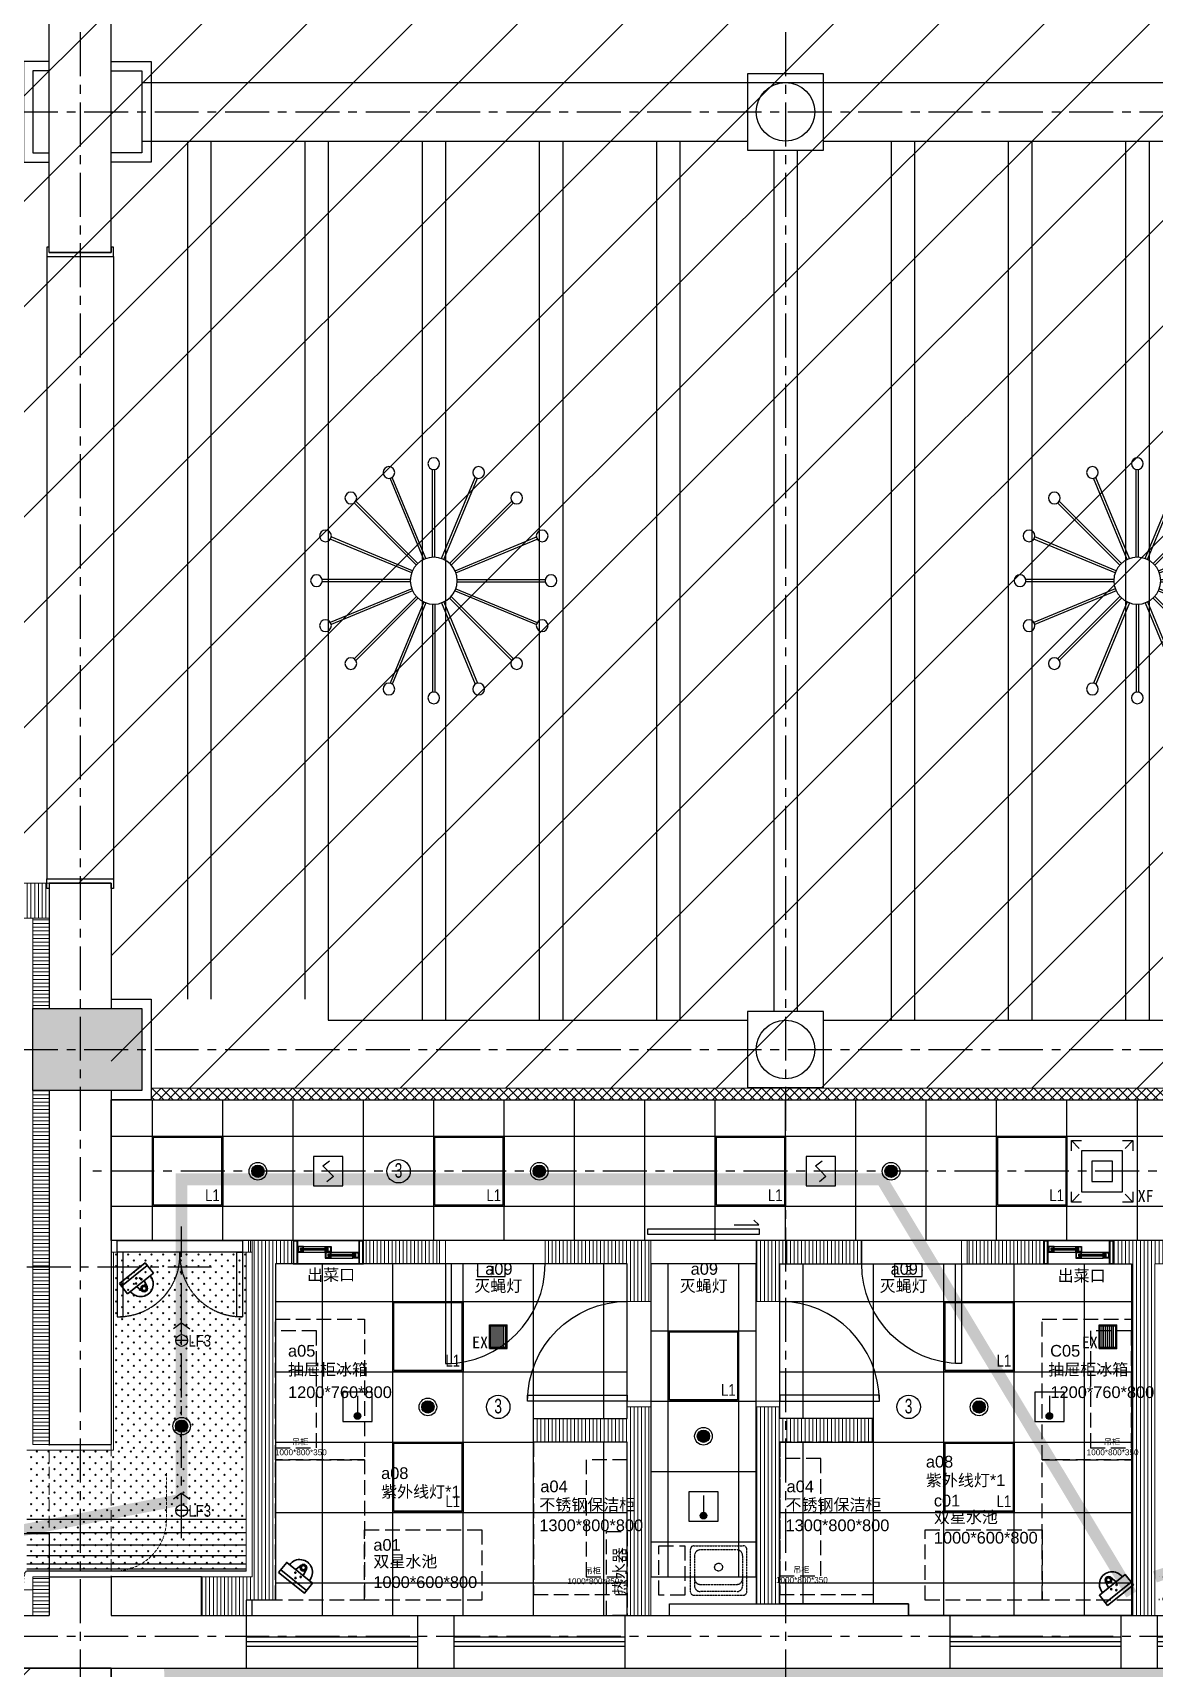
# Model space of a CAD drawing. Header units: millimetres. Extents: x -6033 to 120673, y -816267322945 to 90533.
# Drawn here: x 65960 to 75525, y 65940 to 79896 of the extents above; entities that cross this region are included whole.
import ezdxf
from ezdxf.enums import TextEntityAlignment as Align

# ---------------------------------------------------------------- set-up
doc = ezdxf.new("R2010")
doc.units = ezdxf.units.MM
for name, pattern in [('Hidden', [7.14375, 4.7625, -2.38125]), ('I-AR$0$CENTER', [2, 1.25, -0.25, 0.25, -0.25]), ('I-CEILING$0$CENTER', [2, 1.25, -0.25, 0.25, -0.25]), ('I-CEILING$0$DASH', [0.35, 0.25, -0.1]), ('I-PLAN$0$ACAD_ISO02W100', [15, 12, -3]), ('I-PLAN$0$CENTER', [2, 1.25, -0.25, 0.25, -0.25]), ('I-PLAN$0$DASH', [0.35, 0.25, -0.1]), ('I-PLAN$0$I-PLAN$0$DASH', [0.35, 0.25, -0.1])]:
    doc.linetypes.add(name, pattern=pattern)
for name, color, linetype in [('I-AR$0$1-窗', 2, 'Continuous'), ('I-AR$0$9-填充', 8, 'Continuous'), ('I-AR$0$A-LOL061W1', 252, 'Continuous'), ('I-AR$0$D-BASE-INTWALL', 1, 'Continuous'), ('I-AR$0$D-BASE-WALL', 4, 'Continuous'), ('I-AR$0$I-stairs', 2, 'Continuous'), ('I-AR$0$I—平面—装饰面层线a', 4, 'Continuous'), ('I-CEILING$0$0-LIGHT-RC', 1, 'Continuous'), ('I-CEILING$0$0-LIGHT-TXT', 90, 'Continuous'), ('I-CEILING$0$2-天花', 5, 'Continuous'), ('I-CEILING$0$EQUIP-消防', 3, 'Continuous'), ('I-CEILING$0$EQUIP_喷头', 90, 'Continuous'), ('I-CEILING$0$I-GRID', 252, 'I-CEILING$0$CENTER'), ('I-CEILING$0$I-RCP', 2, 'Continuous'), ('I-CEILING$0$I-RCP-AIR', 64, 'Continuous'), ('I-CEILING$0$I-RCP-COVER', 10, 'Continuous'), ('I-CEILING$0$I-RCP-REF', 3, 'Continuous'), ('I-CEILING$0$RC-Hatch【天花填充】', 251, 'Continuous'), ('I-PLAN$0$I-GRID', 252, 'I-PLAN$0$CENTER'), ('I-PLAN$0$I-PL-DOOR', 2, 'Continuous'), ('I-PLAN$0$I-PL-FURN', 1, 'I-PLAN$0$DASH'), ('I-PLAN$0$I-PLAN$0$I-PL-FURN', 1, 'I-PLAN$0$I-PLAN$0$DASH'), ('I-PLAN$0$I—平面—门', 1, 'Continuous'), ('I-PLAN$0$L-ELEV-MARK', 253, 'Continuous'), ('流线', 10, 'Continuous')]:
    doc.layers.add(name, color=color, linetype=linetype)
for name, color, linetype, lineweight in [('I-AR$0$GZET_COL_GRID_1-200_轴线', 8, 'I-AR$0$CENTER', 25), ('I-AR$0$I-SCOPE', 252, 'Continuous', 35), ('I-CEILING$0$_ACM-A-DETL', 7, 'Continuous', 9), ('I-CEILING$0$_ACM-A-HACH', 251, 'Continuous', 9), ('I-CEILING$0$_ACM-E-EQMT-SECT', 3, 'Continuous', 35), ('I-PLAN$0$_ACM-A-WALL-HACH', 251, 'Continuous', 9), ('I-PLAN$0$I-PL-WALL-FHINISH', 73, 'Continuous', 13), ('I-PLAN$0$I-WALL', 6, 'Continuous', 13)]:
    doc.layers.add(name, color=color, linetype=linetype, lineweight=lineweight)
doc.styles.add('I-CEILING$0$1层应急疏散照明平面图$0$_TEL_DIM', font='SIMPLEX', dxfattribs={"width": 0.8, "height": 3.5, "bigfont": 'HZTXT'})
doc.styles.add('I-CEILING$0$_TEL_ATTDEF', font='GBENOR', dxfattribs={"width": 0.8, "height": 3, "bigfont": 'GBCBIG'})
doc.styles.add('I-CEILING$0$hztxt', font='ROS.shx', dxfattribs={"width": 0.7, "bigfont": 'HZTXT.shx'})
doc.styles.add('I-CEILING$0$I-CEILING$0$ar', font='arial.ttf', dxfattribs={"width": 0.8})
doc.styles.add('I-CEILING$0$Standard', font='arial.ttf')
doc.styles.add('I-CEILING$0$黑体', font='simhei.ttf', dxfattribs={"height": 600})
doc.styles.add('I-PLAN$0$Arial', font='ARIALUNI.ttf')
doc.styles.add('I-PLAN$0$I-PLAN$0$Arial', font='ARIALUNI.ttf')

# ---------------------------------------------------------------- blocks, each defined once
blk = doc.blocks.new('I-AR$0$chuanghu1')
for p, q in [((0, 3230), (450, 3230)), ((0, 1770), (450, 1770)), ((0, 1460), (450, 1460)), ((0, 0), (450, 0))]:
    blk.add_line(p, q)
at = {"layer": 'I-AR$0$1-窗'}
for p, q in [((185, 3230), (185, 1770)), ((225, 3230), (225, 1770)), ((265, 3230), (265, 1770)), ((185, 1460), (185, 0)), ((225, 1460), (225, 0)), ((265, 1460), (265, 0))]:
    blk.add_line(p, q, dxfattribs=at)
blk = doc.blocks.new('I-AR$0$海龙_1211170131')
at = {"layer": 'I-AR$0$GZET_COL_GRID_1-200_轴线', "ltscale": 300}
for p, q in [((66140, 86275), (66140, 59995)), ((72155, 86275), (72155, 63715)), ((-2225, 78995), (116415, 78995)), ((-2225, 70995), (116415, 70995)), ((-2225, 65990), (116415, 65990))]:
    blk.add_line(p, q, dxfattribs=at)
blk = doc.blocks.new('I-AR')
at = {"layer": 'I-AR$0$9-填充'}
h = blk.add_hatch(dxfattribs=at)
h.set_pattern_fill('GRASS', color=256, scale=20)
h.set_pattern_definition([(90, (-273251.65, 190733.45), (-359.21024, 359.21024), [95.25, -623.1705]), (45, (-273251.65, 190733.45), (-359.21024, 359.21024), [95.25, -412.75]), (135, (-273251.65, 190733.45), (-359.21024, -359.21024), [95.25, -412.75])])
edge = h.paths.add_edge_path()
edge.add_line((96200, 65940), (67080, 65940))
edge.add_line((67080, 65940), (67099, 65404))
edge.add_arc((66801, 58351), 7060, 59.5558, 87.581, ccw=False)
edge.add_arc((66906, 58690), 6714, -7.2153, 58.8665, ccw=False)
edge.add_arc((66662, 58633), 6950, 311.2034, 353.5092, ccw=False)
edge.add_line((71240, 53404), (71240, 51864))
edge.add_arc((67179, 51841), 4061, -50.8069, 0.3254, ccw=False)
edge.add_arc((73234, 55945), 8047, 244.3074, 262.381)
edge.add_arc((72594, 52652), 4702, 264.7896, 298.7985)
edge.add_arc((72621, 53742), 5671, 293.2518, 330.6093)
edge.add_arc((73251, 52752), 4669, 337.4147, 357.6495)
edge.add_arc((84682, 51783), 6810, 142.3865, 173.4424, ccw=False)
edge.add_arc((84374, 52143), 6348, 93.1554, 143.2683, ccw=False)
edge.add_arc((84659, 52466), 6048, 43.8732, 96.0179, ccw=False)
edge.add_arc((84453, 51890), 6601, -39.7996, 46.2428, ccw=False)
edge.add_arc((81978, 54546), 10214, 299.3577, 317.6421, ccw=False)
edge.add_arc((89995, 40495), 5964, 120.3089, 149.0496)
edge.add_arc((87881, 41846), 3458, 150.2341, 180.1544)
edge.add_arc((85724, 42304), 1382, 199.7699, 246.5201)
edge.add_arc((82877, 37779), 3985, -35.3096, 54.8164, ccw=False)
edge.add_arc((80299, 40761), 7869, 301.8734, 317.8081, ccw=False)
edge.add_arc((84639, 33542), 567, 108.97, 192.3597)
edge.add_arc((84832, 33584), 765, 192.3597, 228.2217)
edge.add_arc((87825, 35942), 4566, 219.8972, 247.6208)
edge.add_arc((89768, 40705), 9710, 247.7173, 260.9368)
edge.add_arc((85124, 20762), 10812, 51.7183, 73.2543, ccw=False)
edge.add_arc((87588, 24099), 6668, 6.6977, 50.5793, ccw=False)
edge.add_line((94211, 24876), (96200, 24876))
edge.add_line((96200, 24876), (96200, 65940))
h.paths.add_polyline_path([(79188, 58195), (76734, 58362), (76901, 60816), (79356, 60649)], flags=16)
h.paths.add_polyline_path([(78974, 58440), (76979, 58576), (77115, 60571), (79111, 60435)], flags=0)
at = {"layer": 'I-AR$0$A-LOL061W1'}
blk.add_hatch(color=256, dxfattribs=at).paths.add_polyline_path([(66630, 70870), (66890, 70870), (66890, 71570), (66630, 71570), (66100, 71570), (65960, 71570), (65960, 70870), (66100, 70870)])
at = {"layer": 'I-AR$0$I-SCOPE'}
h = blk.add_hatch(dxfattribs=at)
h.set_pattern_fill('ANSI31', color=256, scale=200)
h.paths.add_polyline_path([(63300, 72640), (66630, 72640), (66630, 70889), (90600, 70890), (90600, 66390), (96650, 66390), (96650, 24876), (18340, 24876), (18340, 66390), (48090, 66390), (48090, 72640), (51400, 72640), (51400, 72650), (52870, 72650), (52870, 72640), (55240, 72640), (55240, 72790), (59460, 72790), (59460, 72640), (61830, 72640), (61830, 72650), (63300, 72650)], flags=16)
h.paths.add_polyline_path([(7330, 0), (7330, -1770), (11180, -1770), (11180, 0), (18450, 0), (18450, 2900), (27550, 2900), (27550, 18090), (37037, 18090), (37037, 17350), (96200, 17350), (96200, 18120), (114640, 18120), (114640, 84500), (0, 84500), (0, 0)])
h = blk.add_hatch(dxfattribs=at)
h.set_pattern_fill('ANSI31', color=256, scale=200)
h.paths.add_polyline_path([(63815, 63540), (65135, 63540), (65135, 62410), (66630, 62410), (66630, 65940), (63815, 65940)])
at = {"layer": 'I-AR$0$D-BASE-INTWALL'}
for points in [[(66100, 79650), (65880, 79650), (65880, 78790), (66100, 78790)], [(66630, 79650), (66970, 79650), (66970, 78790), (66630, 78790)], [(66630, 71650), (66970, 71650), (66970, 70790), (66630, 70790)]]:
    blk.add_lwpolyline(points, dxfattribs=at)
for points in [[(72055, 78895), (72705, 78895), (72705, 79545), (72055, 79545)], [(72055, 70895), (72705, 70895), (72705, 71545), (72055, 71545)]]:
    blk.add_lwpolyline(points, close=True, dxfattribs=at)
at = {"layer": 'I-AR$0$D-BASE-WALL'}
for p, q in [((66100, 78020), (66100, 84050)), ((66630, 78020), (66630, 84050)), ((66100, 72640), (66100, 71570)), ((66100, 72640), (66630, 72640)), ((66630, 72640), (66630, 71570)), ((66100, 71570), (66630, 71570)), ((66100, 70870), (66100, 67850)), ((66630, 70870), (66100, 70870)), ((66630, 70870), (66630, 67850)), ((66100, 67850), (66630, 67850)), ((66100, 66720), (66630, 66720)), ((66100, 66720), (66100, 66390)), ((67400, 66720), (66630, 66720)), ((66630, 66720), (66630, 66390)), ((67400, 66390), (67400, 66720)), ((64615, 66390), (66100, 66390)), ((66630, 66390), (96120, 66390)), ((64615, 65940), (96200, 65940)), ((66630, 65940), (66630, 62410))]:
    blk.add_line(p, q, dxfattribs=at)
for points in [[(66100, 79570), (65960, 79570), (65960, 78870), (66100, 78870)], [(66630, 79570), (66890, 79570), (66890, 78870), (66630, 78870)], [(66100, 70870), (65960, 70870), (65960, 71570), (66100, 71570)], [(66630, 71570), (66890, 71570), (66890, 70870), (66630, 70870)], [(71390, 66390), (71390, 66490), (73430, 66490), (73430, 66390)]]:
    blk.add_lwpolyline(points, dxfattribs=at)
for centre in [(72380, 79220), (72380, 71220)]:
    blk.add_circle(centre, 250, dxfattribs=at)
at = {"layer": 'I-AR$0$I-SCOPE'}
blk.add_lwpolyline([(63815, 63540), (65135, 63540), (65135, 62410), (66630, 62410), (66630, 65940), (63815, 65940)], close=True, dxfattribs=at)
at = {"layer": 'I-AR$0$I-stairs'}
blk.add_line((48630, 67090), (66100, 67090), dxfattribs=at)
blk.add_lwpolyline([(66100, 67090), (66100, 66720)], dxfattribs=at)
at = {"layer": 'I-AR$0$I—平面—装饰面层线a'}
blk.add_line((66100, 78020), (66630, 78020), dxfattribs=at)
for points in [[(66100, 78020), (66100, 78065), (66080, 78065), (66080, 77985), (66650, 77985), (66650, 78065), (66630, 78065), (66630, 78020), (66100, 78020)], [(66100, 72640), (66100, 72595), (66080, 72595), (66080, 72675), (66650, 72675), (66650, 72595), (66630, 72595), (66630, 72640), (66100, 72640)]]:
    blk.add_lwpolyline(points, dxfattribs=at)
at = {"layer": 'I-AR$0$D-BASE-WALL', "rotation": 270}
for p in [(67780, 66390), (73780, 66390)]:
    blk.add_blockref('I-AR$0$chuanghu1', p, dxfattribs=at)
at = {"layer": 'I-AR$0$GZET_COL_GRID_1-200_轴线'}
blk.add_blockref('I-AR$0$海龙_1211170131', (225, 225), dxfattribs=at)
blk = doc.blocks.new('I-PLAN$0$A$C3849a8ba')
at = {"layer": 'I-PLAN$0$I-PL-WALL-FHINISH'}
blk.add_lwpolyline([(0, -200), (50, -200), (50, 0), (0, 0)], close=True, dxfattribs=at)
at = {"layer": 'I-PLAN$0$I—平面—门'}
blk.add_lwpolyline([(50, -1050), (100, -1050), (100, -200), (50, -200)], close=True, dxfattribs=at)
at = {"layer": 'I-PLAN$0$L-ELEV-MARK'}
blk.add_arc((50, -200), 850, 270, 0, dxfattribs=at)
blk = doc.blocks.new('I-PLAN$0$dadasdada')
for p, q in [((1764384, -123174), (1764384, -122812)), ((1764414, -122782), (1764834, -122782)), ((1764864, -123174), (1764864, -122812)), ((1764419, -122865), (1764419, -123124)), ((1764781, -122817), (1764467, -122817)), ((1764829, -122865), (1764829, -123124)), ((1764414, -123204), (1764834, -123204)), ((1764467, -123111), (1764781, -123111)), ((1764781, -123171), (1764467, -123171))]:
    blk.add_line(p, q)
blk.add_circle((1764624, -122964), 33.5)
for centre, radius, start, end in [((1764414, -122811), 29.6, 89.3986, 180.5986), ((1764835, -122811), 29.6, 359.3986, 90.5986), ((1764467, -122865), 47.9, 90.1986, 179.7986), ((1764781, -122865), 47.9, 0.1986, 89.7986), ((1764467, -123063), 47.9, 180.1986, 269.7986), ((1764781, -123063), 47.9, 270.1986, 359.7986), ((1764414, -123174), 29.6, 179.3986, 270.5986), ((1764467, -123124), 47.9, 180.1986, 269.7986), ((1764781, -123124), 47.9, 270.1986, 359.7986), ((1764835, -123174), 29.6, 269.3986, 0.5986)]:
    blk.add_arc(centre, radius, start, end)
blk = doc.blocks.new('I-PLAN$0$K_0106232141')
at = {"layer": 'I-PLAN$0$I-PL-FURN', "linetype": 'ByBlock', "ltscale": 62}
h = blk.add_hatch(dxfattribs=at)
h.set_pattern_fill('玻璃截面', color=8, scale=10)
h.set_pattern_definition([(135.545657, (-1830, -77.47619), (-539.999994128, 530.00000522), [7.07139, -1477.92019]), (45, (-1840, -77.476), (20, 10), [7.00372, -21.28055]), (135.545657, (-1840, -77.47619), (-539.999994128, 530.00000522), [7.07139, -1477.92019]), (45, (-1850, -77.476), (20, 10), [7.00372, -21.28055])])
h.paths.add_polyline_path([(-224, -80), (-11, -80), (-10, -79), (-10, -71), (-11, -70), (-224, -70), (-225, -71), (-225, -79)])
h = blk.add_hatch(dxfattribs=at)
h.set_pattern_fill('玻璃截面', color=8, scale=10)
h.set_pattern_definition([(135.545657, (-1595, -127.47619), (-539.999994128, 530.00000522), [7.07139, -1477.92019]), (45, (-1605, -127.476), (20, 10), [7.00372, -21.28055]), (135.545657, (-1605, -127.47619), (-539.999994128, 530.00000522), [7.07139, -1477.92019]), (45, (-1615, -127.476), (20, 10), [7.00372, -21.28055])])
h.paths.add_polyline_path([(11, -130), (224, -130), (225, -129), (225, -121), (224, -120), (11, -120), (10, -121), (10, -129)])
at = {"layer": 'I-PLAN$0$I-PL-FURN', "color": 8, "linetype": 'ByBlock', "ltscale": 62}
for p, q in [((-260, 0), (260, 0)), ((-225, -80), (-230, -70)), ((-230, -80), (-225, -70)), ((-225, -71), (-10, -71)), ((-225, -79), (-10, -79)), ((-210, -50), (-25, -50)), ((-210, -100), (-25, -100)), ((-5, -80), (-10, -70)), ((-10, -80), (-5, -70)), ((10, -130), (5, -120)), ((5, -130), (10, -120)), ((10, -121), (225, -121)), ((10, -129), (225, -129)), ((25, -100), (210, -100)), ((230, -130), (225, -120)), ((225, -130), (230, -120)), ((-260, -200), (260, -200)), ((25, -150), (210, -150))]:
    blk.add_line(p, q, dxfattribs=at)
for points in [[(-300, -200), (-260, -200), (-260, 0), (-300, 0)], [(-295, -195), (-265, -195), (-265, -5), (-295, -5)], [(-260, -100), (-210, -100), (-210, -80), (-230, -80), (-230, -70), (-210, -70), (-210, -50), (-260, -50)], [(-255, -95), (-215, -95), (-215, -85), (-235, -85), (-235, -65), (-215, -65), (-215, -55), (-255, -55)], [(-230, -80), (-225, -80), (-225, -70), (-230, -70)], [(-224, -80), (-11, -80), (-10, -79), (-10, -71), (-11, -70), (-224, -70), (-225, -71), (-225, -79)], [(25, -100), (-25, -100), (-25, -80), (-5, -80), (-5, -70), (-25, -70), (-25, -50), (25, -50)], [(-25, -150), (25, -150), (25, -130), (5, -130), (5, -120), (25, -120), (25, -100), (-25, -100)], [(20, -95), (-20, -95), (-20, -85), (0, -85), (0, -65), (-20, -65), (-20, -55), (20, -55)], [(-20, -145), (20, -145), (20, -135), (0, -135), (0, -115), (20, -115), (20, -105), (-20, -105)], [(-5, -80), (-10, -80), (-10, -70), (-5, -70)], [(5, -130), (10, -130), (10, -120), (5, -120)], [(11, -130), (224, -130), (225, -129), (225, -121), (224, -120), (11, -120), (10, -121), (10, -129)], [(260, -150), (210, -150), (210, -130), (230, -130), (230, -120), (210, -120), (210, -100), (260, -100)], [(255, -145), (215, -145), (215, -135), (235, -135), (235, -115), (215, -115), (215, -105), (255, -105)], [(230, -130), (225, -130), (225, -120), (230, -120)], [(260, -200), (300, -200), (300, 0), (260, 0)], [(265, -195), (295, -195), (295, -5), (265, -5)]]:
    blk.add_lwpolyline(points, close=True, dxfattribs=at)
blk = doc.blocks.new('I-PLAN')
at = {"layer": 'I-PLAN$0$_ACM-A-WALL-HACH'}
h = blk.add_hatch(dxfattribs=at)
h.set_pattern_fill('ANSI31', color=256, scale=10, angle=45)
h.paths.add_polyline_path([(66100, 72340), (63350, 72340), (63350, 72640), (66100, 72640)])
h = blk.add_hatch(dxfattribs=at)
h.set_pattern_fill('ANSI31', color=256, scale=10, angle=135)
h.paths.add_polyline_path([(65960, 71570), (66100, 71570), (66100, 72340), (65960, 72340)])
h = blk.add_hatch(dxfattribs=at)
h.set_pattern_fill('ANSI31', color=256, scale=10, angle=135)
h.paths.add_polyline_path([(65960, 70870), (66100, 70870), (66100, 67850), (65960, 67850)])
h = blk.add_hatch(dxfattribs=at)
h.set_pattern_fill('多孔材料', color=256, scale=20, pattern_type=2)
h.set_pattern_definition([(45, (136296.48, -6509.47), (-40.00004, 40.00004), []), (135, (136296.48, -6509.47), (-40.00004, -40.00004), [])])
h.paths.add_polyline_path([(85280, 70890), (85280, 70790), (66970, 70790), (66970, 70890)])
h = blk.add_hatch(dxfattribs=at)
h.set_pattern_fill('ANSI31', color=256, scale=10, angle=45)
h.paths.add_polyline_path([(88260, 70790), (88260, 70890), (88030, 70890), (88030, 70790), (88230, 70790)], flags=17)
h.paths.add_polyline_path([(79672, 69390), (78155, 69390), (78155, 68990), (77955, 68990), (77955, 69590), (79672, 69590)], flags=17)
h.paths.add_polyline_path([(80272, 69390), (80272, 69590), (80780, 69590), (80780, 68990), (80580, 68990), (80580, 69390)], flags=17)
h.paths.add_polyline_path([(74580, 69590), (73930, 69590), (73930, 69390), (74580, 69390)])
h.paths.add_polyline_path([(68780, 69590), (69430, 69590), (69430, 69390), (68780, 69390)])
h.paths.add_polyline_path([(87280, 66490), (87480, 66490), (87480, 66390), (87280, 66390)])
h.paths.add_polyline_path([(82180, 68990), (82180, 69390), (84230, 69390), (84230, 66490), (84430, 66490), (84430, 69390), (85280, 69390), (85280, 69590), (81980, 69590), (81980, 68990)])
h.paths.add_polyline_path([(87480, 67390), (87480, 69390), (88280, 69390), (88280, 69590), (88080, 69590), (86480, 69590), (86480, 69390), (87280, 69390), (87280, 67390)], flags=17)
h.paths.add_polyline_path([(72130, 68170), (72130, 66490), (72330, 66490), (72330, 67870), (73130, 67870), (73130, 68070), (72330, 68070), (72330, 68170)])
h.paths.add_polyline_path([(71230, 68170), (71230, 66390), (71030, 66390), (71030, 67870), (70230, 67870), (70230, 68070), (71030, 68070), (71030, 68170)])
h.paths.add_polyline_path([(72130, 69070), (72330, 69070), (72330, 69390), (73030, 69390), (73030, 69590), (72130, 69590)])
h.paths.add_polyline_path([(71230, 69070), (71030, 69070), (71030, 69390), (70330, 69390), (70330, 69590), (71230, 69590)])
h.paths.add_polyline_path([(67800, 69490), (67830, 69490), (67830, 69590), (67800, 69590)], flags=17)
h.paths.add_polyline_path([(76755, 69590), (75180, 69590), (75180, 69390), (75330, 69390), (75330, 66390), (75530, 66390), (75530, 69390), (76555, 69390), (76555, 68990), (76755, 68990)])
h.paths.add_polyline_path([(68180, 69590), (68180, 69390), (68030, 69390), (68030, 66520), (67780, 66520), (67780, 66390), (67400, 66390), (67400, 66720), (67830, 66720), (67830, 69590)])
edge = h.paths.add_edge_path()
edge.add_line((89860, 70890), (88860, 70890))
edge.add_line((75530, 66520), (84230, 66520))
edge.add_line((75530, 66720), (84230, 66720))
h = blk.add_hatch(dxfattribs=at)
h.set_pattern_fill('ANSI31', color=256, scale=10, angle=135)
h.set_pattern_definition([(180, (0, -1460), (-4e-15, -31.75), [])])
h.paths.add_polyline_path([(65960, 66720), (66100, 66720), (66100, 66390), (65960, 66390)])
at = {"layer": 'I-PLAN$0$I-GRID', "ltscale": 300}
blk.add_lwpolyline([(47311, 69365), (67519, 69365)], dxfattribs=at)
at = {"layer": 'I-PLAN$0$I-PL-DOOR'}
blk.add_lwpolyline([(71205, 69690), (72155, 69690), (72155, 69640), (71205, 69640)], close=True, dxfattribs=at)
blk.add_lwpolyline([(71942, 69725), (72151, 69725), (72111, 69765)], dxfattribs=at)
at = {"layer": 'I-PLAN$0$I-PL-FURN', "ltscale": 500}
for points in [[(68030, 67720), (68030, 68920), (68790, 68920), (68790, 67720)], [(68030, 67820), (68380, 67820), (68380, 68820), (68030, 68820)], [(74570, 67720), (74570, 68920), (75330, 68920), (75330, 67720)], [(74980, 67820), (75330, 67820), (75330, 68820), (74980, 68820)], [(71030, 67870), (70230, 67870), (70230, 66570), (71030, 66570)], [(73130, 67870), (72330, 67870), (72330, 66570), (73130, 66570)], [(68030, 66520), (68030, 67720), (68790, 67720), (68790, 66520)], [(70680, 66720), (71030, 66720), (71030, 67720), (70680, 67720)], [(72330, 66730), (72680, 66730), (72680, 67730), (72330, 67730)], [(74570, 66520), (74570, 67720), (75330, 67720), (75330, 66520)], [(69790, 67120), (69790, 66520), (68790, 66520), (68790, 67120)], [(74570, 67120), (74570, 66520), (73570, 66520), (73570, 67120)], [(71300, 66985), (71520, 66985), (71520, 66563), (71300, 66563)]]:
    blk.add_lwpolyline(points, close=True, dxfattribs=at)
at = {"layer": 'I-PLAN$0$I-PL-WALL-FHINISH'}
for points in [[(66630, 69590), (66680, 69590), (66680, 69490), (66630, 69490)], [(67800, 69590), (67750, 69590), (67750, 69490), (67800, 69490)], [(66645, 67800), (66650, 67800), (66650, 67805), (66645, 67805)]]:
    blk.add_lwpolyline(points, close=True, dxfattribs=at)
for points in [[(67800, 69590), (67830, 69590)], [(66650, 69490), (66650, 67800), (65910, 67800)]]:
    blk.add_lwpolyline(points, dxfattribs=at)
blk.add_lwpolyline([(67780, 69490), (67780, 66770), (65900, 66770), (65900, 66760), (65896, 66760, -0.262247), (65893, 66756), (65893, 66754, 0.824383), (65892, 66748, -0.186128), (65883, 66720, 0.282378), (65883, 66708, 0.636149), (65885, 66700, 0.284819), (65885, 66677, 0.623496), (65883, 66672, -0.37825), (65880, 66667), (65880, 66610), (65960, 66610)], format="xyb", dxfattribs=at)
at = {"layer": 'I-PLAN$0$I-PLAN$0$I-PL-FURN', "ltscale": 500}
blk.add_lwpolyline([(70852, 67108), (71030, 67108), (71030, 66390), (70852, 66390)], close=True, dxfattribs=at)
at = {"layer": 'I-PLAN$0$I-WALL'}
for points in [[(66100, 72340), (63350, 72340), (63350, 72640), (66100, 72640)], [(65960, 71570), (66100, 71570), (66100, 72340), (65960, 72340)], [(65960, 70870), (66100, 70870), (66100, 67850), (65960, 67850)], [(67800, 69490), (67830, 69490), (67830, 69590), (67800, 69590)], [(68780, 69590), (69430, 69590), (69430, 69390), (68780, 69390)], [(74580, 69590), (73930, 69590), (73930, 69390), (74580, 69390)], [(65960, 66720), (66100, 66720), (66100, 66390), (65960, 66390)]]:
    blk.add_lwpolyline(points, close=True, dxfattribs=at)
for points in [[(85280, 70890), (85280, 70790), (66970, 70790), (66970, 70890), (85280, 70890)], [(67780, 66520), (67780, 66390), (67400, 66390), (67400, 66720), (67830, 66720), (67830, 69590), (68180, 69590)], [(68180, 69590), (68180, 69390)], [(71230, 69070), (71030, 69070), (71030, 69390), (70330, 69390), (70330, 69590), (71230, 69590), (71230, 69070)], [(72130, 69070), (72330, 69070), (72330, 69390), (73030, 69390), (73030, 69590), (72130, 69590), (72130, 69070)], [(75180, 69390), (75330, 69390), (75330, 66390), (75530, 66390), (75530, 69390), (76555, 69390), (76555, 68990), (76755, 68990), (76755, 69590)], [(76755, 69590), (75180, 69590), (75180, 69390)], [(68180, 69390), (68030, 69390), (68030, 66520), (67780, 66520)], [(71230, 68170), (71230, 66390), (71030, 66390), (71030, 67870), (70230, 67870), (70230, 68070), (71030, 68070), (71030, 68170), (71230, 68170)], [(72130, 68170), (72130, 66490), (72330, 66490), (72330, 67870), (73130, 67870), (73130, 68070), (72330, 68070), (72330, 68170), (72130, 68170)]]:
    blk.add_lwpolyline(points, dxfattribs=at)
at = {"layer": 'I-PLAN$0$I-WALL', "color": 8, "linetype": 'I-PLAN$0$DASH', "ltscale": 400}
blk.add_lwpolyline([(66100, 67850), (66630, 67850), (66630, 66720), (66100, 66720)], close=True, dxfattribs=at)
at = {"layer": 'I-PLAN$0$I—平面—门'}
for points in [[(66680, 68940), (66730, 68940), (66730, 69490), (66680, 69490)], [(67750, 68940), (67700, 68940), (67700, 69490), (67750, 69490)]]:
    blk.add_lwpolyline(points, close=True, dxfattribs=at)
at = {"layer": 'I-PLAN$0$I—平面—门', "color": 252, "linetype": 'I-PLAN$0$DASH', "ltscale": 5}
for centre, start, end in [((66690, 69465), 268.8804, 2.7037), ((67740, 69465), 177.2963, 271.1196)]:
    blk.add_arc(centre, 525, start, end, dxfattribs=at)
blk.add_blockref('I-PLAN$0$A$C3849a8ba', (69430, 69590))
at = {"xscale": -1}
blk.add_blockref('I-PLAN$0$A$C3849a8ba', (73930, 69590), dxfattribs=at)
at = {"xscale": -1, "rotation": 270}
blk.add_blockref('I-PLAN$0$A$C3849a8ba', (71230, 68170), dxfattribs=at)
at = {"rotation": 90}
blk.add_blockref('I-PLAN$0$A$C3849a8ba', (72130, 68170), dxfattribs=at)
at = {"layer": 'I-PLAN$0$I-PL-FURN', "linetype": 'ByBlock'}
for p in [(68480, 69590), (74880, 69590)]:
    blk.add_blockref('I-PLAN$0$K_0106232141', p, dxfattribs=at)
at = {"layer": 'I-PLAN$0$I-PL-FURN', "ltscale": 500}
blk.add_blockref('I-PLAN$0$dadasdada', (-1692815, 189767), dxfattribs=at)
at = {"layer": 'I-PLAN$0$I-PL-FURN', "linetype": 'I-PLAN$0$ACAD_ISO02W100', "attachment_point": 1, "style": 'I-PLAN$0$Arial'}
for s, insert, char_height, width in [('{\\fArial Unicode MS|b0|i0|c134|p34;出菜口}', (68300, 69348), 100, 151170.17), ('{\\fArial Unicode MS|b0|i0|c134|p34;a09\\P}', (69819, 69398), 100, 302840.33), ('{\\fArial Unicode MS|b0|i0|c134|p34;a09\\P}', (71571, 69398), 100, 302840.33), ('{\\fArial Unicode MS|b0|i0|c134|p34;a09\\P}', (73276, 69398), 100, 302840.33), ('灭蝇灯', (69726, 69253), 100, 151170.17), ('灭蝇灯', (71478, 69253), 100, 151170.17), ('灭蝇灯', (73183, 69253), 100, 151170.17), ('{\\fArial Unicode MS|b0|i0|c134|p34;出菜口}', (74700, 69340), 100, 151170.17), ('a05', (68137, 68699), 100, 151170.17), ('C05', (74637, 68699), 100, 151170.17), ('抽屉柜冰箱', (68137, 68540), 100, 151170.17), ('抽屉柜冰箱', (74621, 68540), 100, 151170.17), ('1200*760*800', (68137, 68346), 100, 151170.17), ('1200*760*800', (74639, 68346), 100, 151170.17), ('吊柜', (68171, 67897), 50, 75585.08), ('吊柜', (75094, 67897), 50, 75585.08), ('1000*800*350', (68025, 67808), 50, 75585.08), ('a08', (73577, 67753), 100, 151170.17), ('1000*800*350', (74948, 67808), 50, 75585.08), ('a08', (68931, 67655), 100, 151170.17), ('紫外线灯*1', (73577, 67595), 100, 151170.17), ('紫外线灯*1', (68931, 67497), 100, 151170.17), ('a04', (70289, 67542), 100, 151170.17), ('a04', (72389, 67542), 100, 151170.17), ('{\\fArial Unicode MS|b0|i0|c134|p34;c01\\P}', (73645, 67421), 100, 302840.33), ('不锈钢保洁柜', (70280, 67386), 100, 151170.17), ('不锈钢保洁柜', (72380, 67386), 100, 151170.17), ('双星水池', (73645, 67280), 100, 151170.17), ('1300*800*800', (70280, 67210), 100, 151170.17), ('1300*800*800', (72380, 67210), 100, 151170.17), ('{\\fArial Unicode MS|b0|i0|c134|p34;a01\\P}', (68865, 67043), 100, 302840.33), ('1000*600*800', (73645, 67104), 100, 151170.17), ('双星水池', (68865, 66902), 100, 151170.17), ('1000*600*800', (68865, 66725), 100, 151170.17), ('吊柜', (70666, 66797), 50, 75585.08), ('1000*800*350', (72298, 66719), 50, 75585.08), ('吊柜', (72444, 66807), 50, 75585.08), ('1000*800*350', (70520, 66708), 50, 75585.08)]:
    blk.add_mtext(s, dxfattribs=dict(at, insert=insert, char_height=char_height, width=width))
at = {"layer": 'I-PLAN$0$I-PLAN$0$I-PL-FURN', "ltscale": 500, "insert": (70915, 66564), "char_height": 100, "attachment_point": 1, "rotation": 90, "style": 'I-PLAN$0$I-PLAN$0$Arial'}
blk.add_mtext_dynamic_manual_height_columns('热水器', width=151170.17, gutter_width=500, heights=[110], dxfattribs=at)
blk = doc.blocks.new('I-CEILING$0$A$C9c5a774d')
at = {"layer": 'I-CEILING$0$0-LIGHT-RC'}
for points in [[(0, 600), (600, 600), (600, 0), (0, 0)], [(10, 590), (590, 590), (590, 10), (10, 10)]]:
    blk.add_lwpolyline(points, close=True, dxfattribs=at)
at = {"layer": 'I-CEILING$0$0-LIGHT-TXT', "style": 'I-CEILING$0$I-CEILING$0$ar', "width": 0.8}
blk.add_text('L1', height=100, dxfattribs=at).set_placement((450, 45))
blk = doc.blocks.new('*U498')
blk.add_blockref('I-CEILING$0$A$C9c5a774d', (-300, -300))
blk = doc.blocks.new('*U499')
at = {"layer": 'I-CEILING$0$I-RCP', "color": 0, "linetype": 'ByBlock', "lineweight": -2, "transparency": 16777216}
for p in [(0, 0), (2400, 0), (4800, 0)]:
    blk.add_blockref('*U498', p, dxfattribs=at)
blk = doc.blocks.new('I-CEILING$0$K_09291619781205193186')
at = {"layer": 'I-CEILING$0$0-LIGHT-RC'}
for p, q in [((0, 150), (-69, 99)), ((0, 50), (0, 150)), ((0, 150), (69, 99)), ((50, 0), (-50, 0))]:
    blk.add_line(p, q, dxfattribs=at)
blk.add_circle((0, 0), 50, dxfattribs=at)
at = {"layer": 'I-CEILING$0$0-LIGHT-TXT', "style": 'I-CEILING$0$I-CEILING$0$ar', "width": 0.8}
blk.add_text('LF3', height=100, dxfattribs=at).set_placement((58, -52))
blk = doc.blocks.new('I-CEILING$0$$风口$00000137')
for p, q in [((-111, 90), (111, 90)), ((-111, 90), (-111, -90)), ((-111, 90), (-100, 79)), ((-111, 79), (-111, 79)), ((-100, 79), (100, 79)), ((-100, 79), (-100, -79)), ((-100, 79), (-100, -79)), ((-100, 61), (100, 61)), ((-100, 41), (100, 41)), ((-100, 21), (100, 21)), ((-100, 1), (100, 1)), ((111, 90), (100, 79)), ((100, 79), (100, -79)), ((111, 90), (111, -90)), ((-111, -79), (-111, -79)), ((-100, -79), (-111, -90)), ((-111, -90), (111, -90)), ((-111, -90), (111, -90)), ((-100, -19), (100, -19)), ((-100, -39), (100, -39)), ((-100, -58), (100, -58)), ((-100, -79), (100, -79)), ((-100, -79), (100, -79)), ((100, -79), (111, -90))]:
    blk.add_line(p, q)
blk = doc.blocks.new('I-CEILING$0$$风口$00000060')
for p, q in [((-300, 300), (-200, 300)), ((-300, 200), (-300, 300)), ((-300, 300), (-223, 223)), ((200, 300), (300, 300)), ((300, 300), (223, 223)), ((300, 300), (300, 200)), ((-300, -300), (-300, -200)), ((-300, -300), (-223, -223)), ((-200, -300), (-300, -300)), ((300, -300), (200, -300)), ((300, -300), (223, -223)), ((300, -200), (300, -300))]:
    blk.add_line(p, q)
at = {"color": 0}
for p, q in [((-200, 200), (-200, -200)), ((200, 200), (-200, 200)), ((200, -200), (200, 200)), ((-100, 100), (-100, -100)), ((100, 100), (-100, 100)), ((100, -100), (100, 100)), ((-100, -100), (100, -100)), ((-200, -200), (200, -200))]:
    blk.add_line(p, q, dxfattribs=at)
blk = doc.blocks.new('I-CEILING$0$R626')
for p, q in [((-250, 250), (-250, -250)), ((250, 250), (-250, 250)), ((-90, 90), (23, 180)), ((0, 0), (-90, 90)), ((0, 0), (90, -90)), ((250, -250), (250, 250)), ((-250, -250), (250, -250)), ((90, -90), (-22, -180))]:
    blk.add_line(p, q)
at = {"style": 'I-CEILING$0$Standard', "flags": 1}
blk.add_attdef('A', text='', height=0.009, dxfattribs=at).set_placement((0, 0), align=Align.MIDDLE_CENTER)
blk = doc.blocks.new('I-CEILING$0$海龍_09300082')
h = blk.add_hatch(color=256)
h.dxf.hatch_style = 1
h.paths.add_polyline_path([(-56, -405, 1), (56, -405, 1)])
blk.add_line((0, -62), (0, -349))
blk.add_lwpolyline([(250, -500), (250, 0), (-250, 0), (-250, -500)], close=True)
blk.add_circle((0, -405), 56.3)
at = {"style": 'I-CEILING$0$Standard', "flags": 1}
blk.add_attdef('A', text='', height=0.01, dxfattribs=at).set_placement((0, -250), align=Align.MIDDLE_CENTER)
blk = doc.blocks.new('I-CEILING$0$A$C81734cc7')
at = {"layer": 'I-CEILING$0$_ACM-A-DETL'}
h = blk.add_hatch(color=256, dxfattribs=at)
edge = h.paths.add_edge_path()
edge.add_arc((0, 0), 52.5, 0, 360)
for radius in [75, 52.5]:
    blk.add_circle((0, 0), radius)
blk = doc.blocks.new('I-CEILING$0$$equip_U$00000441(DESKTOP-CO1PE1H)')
blk.add_circle((0, 0), 0.4)
at = {"color": 1, "style": 'I-CEILING$0$hztxt', "width": 0.7}
blk.add_text('3', height=0.5, dxfattribs=at).set_placement((-0.003, 0.027), align=Align.MIDDLE)
blk = doc.blocks.new('I-CEILING$0$1层应急疏散照明平面图$0$$equip$00002534')
for p, q in [((-0.72, 0.66), (-0.72, 0)), ((0.72, 0.66), (-0.72, 0.66)), ((-0.72, 0), (0.72, 0)), ((0.72, 0), (0.72, 0.66))]:
    blk.add_line(p, q)
at = {"const_width": 0.04}
blk.add_lwpolyline([(-0.72, 0.66), (-0.72, 0), (0.72, 0), (0.72, 0.66), (-0.72, 0.66), (-0.72, 0)], dxfattribs=at)
for p in [(-0.72, 0.33), (0, 0.66), (0, 0), (0.72, 0.33)]:
    blk.add_point(p)
at = {"color": 7, "style": 'I-CEILING$0$1层应急疏散照明平面图$0$_TEL_DIM'}
blk.add_attdef('$TEXT$', text='', height=0.4, dxfattribs=at).set_placement((0, 0.33), align=Align.MIDDLE_CENTER)
at = {"color": 7, "style": 'I-CEILING$0$1层应急疏散照明平面图$0$_TEL_DIM', "flags": 1}
blk.add_attdef('A', text='', height=0.00002, dxfattribs=at).set_placement((0, 0), align=Align.MIDDLE_CENTER)
blk = doc.blocks.new('*U552')
at = {"color": 250}
for p, q in [((0, 1870), (0, 0)), ((114, 1870), (114, 0)), ((220, 1870), (220, 0)), ((311, 1870), (311, 0)), ((381, 1870), (381, 0)), ((425, 1870), (425, 0)), ((440, 1870), (440, 0))]:
    blk.add_line(p, q, dxfattribs=at)
blk = doc.blocks.new('I-CEILING$0$CTD1')
at = {"layer": 'I-CEILING$0$0-LIGHT-RC'}
for p, q in [((-10, 200), (-10, 951)), ((10, 200), (10, 951))]:
    blk.add_line(p, q, dxfattribs=at)
blk.add_circle((0, 1000), 50, dxfattribs=at)
blk = doc.blocks.new('*U559')
at = {"layer": 'I-CEILING$0$2-天花'}
blk.add_blockref('I-CEILING$0$CTD1', (0, -625), dxfattribs=at)
blk = doc.blocks.new('*U560')
at = {"layer": 'I-CEILING$0$0-LIGHT-RC', "color": 0, "linetype": 'ByBlock', "lineweight": -2, "transparency": 16777216}
for p, rotation in [((9495, 4523), 22.5), ((9973, 4523), 337.5000000000001), ((9292, 4387), 45), ((10176, 4387), 315), ((9157, 4185), 67.5), ((10312, 4185), 292.5000000000001), ((9109, 3945), 90), ((9157, 3706), 112.5), ((10312, 3706), 247.5), ((10359, 3945), 270), ((9292, 3504), 135), ((9495, 3368), 157.5), ((9973, 3368), 202.5), ((10176, 3504), 225), ((9734, 3321), 180)]:
    blk.add_blockref('*U559', p, dxfattribs=dict(at, rotation=rotation))
blk.add_blockref('*U559', (9734, 4570), dxfattribs=at)
blk = doc.blocks.new('I-CEILING$0$1米吊灯')
at = {"layer": 'I-CEILING$0$0-LIGHT-RC'}
blk.add_circle((0, 0), 200, dxfattribs=at)
blk.add_blockref('*U560', (-9734, -3945), dxfattribs=at)
blk = doc.blocks.new('I-CEILING$0$K_1229142899')
at = {"layer": 'I-CEILING$0$I-RCP-COVER', "color": 8}
for p, q in [((9795, -5050), (32825, -5050)), ((9795, -5550), (14960, -5550)), ((10185, -5550), (10185, -12870)), ((10385, -5550), (10385, -12870)), ((11185, -5550), (11185, -12870)), ((11385, -5550), (11385, -13050)), ((12185, -5550), (12185, -13050)), ((12385, -5550), (12385, -13050)), ((13185, -5550), (13185, -13050)), ((13385, -5550), (13385, -13050)), ((14185, -5550), (14185, -13050)), ((14385, -5550), (14385, -13050)), ((15610, -5550), (20960, -5550)), ((16185, -5550), (16185, -13050)), ((16385, -5550), (16385, -13050)), ((17185, -5550), (17185, -13050)), ((17385, -5550), (17385, -13050)), ((18185, -5550), (18185, -13050)), ((18385, -5550), (18385, -13050)), ((15185, -5625), (15185, -12975)), ((15385, -5625), (15385, -12975)), ((8985, -6535), (8985, -11845)), ((9555, -6535), (9555, -11845)), ((11385, -13050), (14960, -13050)), ((15610, -13050), (20960, -13050))]:
    blk.add_line(p, q, dxfattribs=at)
at = {"layer": 'I-CEILING$0$0-LIGHT-RC', "color": 8, "xscale": -1, "rotation": 180}
for p in [(12285, -9300), (18285, -9300)]:
    blk.add_blockref('I-CEILING$0$1米吊灯', p, dxfattribs=at)
blk = doc.blocks.new('I-CEILING$0$彩色半球摄像机')
for points in [[(-4, 15, 1), (7, 15, 1)], [(-33, -19, 1), (-22, -19, 1)], [(25, -19, 1), (36, -19, 1)]]:
    blk.add_hatch(color=256).paths.add_polyline_path(points)
for p, q in [((-139, 41), (143, 41)), ((-28, -101), (-41, -42)), ((28, -101), (41, -42))]:
    blk.add_line(p, q)
blk.add_lwpolyline([(-139, 70), (143, 70), (143, -42), (-139, -42)], close=True)
for centre, radius in [((2, 15), 5.37), ((-27, -19), 5.37), ((0, -95), 28.5), ((0, -95), 17.8), ((31, -19), 5.37)]:
    blk.add_circle(centre, radius)
blk.add_arc((0, -46), 108, 177.807, 2.193)
blk = doc.blocks.new('I-CEILING')
at = {"layer": 'I-CEILING$0$_ACM-A-HACH'}
h = blk.add_hatch(dxfattribs=at)
h.set_pattern_fill('石膏板', color=256, scale=20, pattern_type=2)
h.set_pattern_definition([(45, (16.99, 14.34), (-50, 50), [16, -54.71068]), (135, (128.304, 14.34), (-50, -50), [16, -54.71068])])
h.paths.add_polyline_path([(67780, 69490), (66650, 69490), (66650, 67805), (67780, 67805)])
h = blk.add_hatch(dxfattribs=at)
h.set_pattern_fill('石膏板', color=256, scale=20, pattern_type=2)
h.set_pattern_definition([(45, (66789.966, 68284.53), (-50, 50), [16, -54.7107]), (135, (66901.28, 68284.53), (-50, -50), [16, -54.7107])])
h.paths.add_polyline_path([(67780, 66770), (67780, 67800), (65910, 67800), (65910, 66770)])
at = {"layer": 'I-CEILING$0$RC-Hatch【天花填充】'}
h = blk.add_hatch(dxfattribs=at)
h.set_pattern_fill('_USER', color=256, scale=600, double=1, pattern_type=0)
h.set_pattern_definition([(0, (81980, 70481.47), (0, 600), []), (90, (81980, 70481.47), (-600, 4e-14), [])])
h.paths.add_polyline_path([(84430, 69390), (85280, 69390), (85280, 69590), (81980, 69590), (81980, 69090), (80780, 69090), (80780, 69590), (77955, 69590), (77955, 69090), (76755, 69090), (76755, 69590), (66630, 69590), (66630, 70790), (88030, 70790), (88030, 69590), (86480, 69590), (86480, 69390), (87280, 69390), (87280, 66390), (85430, 66390), (85430, 66490), (84430, 66490)])
h = blk.add_hatch(dxfattribs=at)
h.set_pattern_fill('_USER', color=256, scale=600, double=1, pattern_type=0)
h.set_pattern_definition([(0, (70230, 67870), (0, 600), []), (90, (70230, 67870), (-600, 4e-14), [])])
h.paths.add_polyline_path([(67780, 66390), (71030, 66390), (71030, 67870), (70230, 67870), (70230, 68070), (71030, 68070), (71030, 69390), (68030, 69390), (68030, 66520), (67780, 66520)])
h = blk.add_hatch(dxfattribs=at)
h.set_pattern_fill('_USER', color=256, scale=600, double=1, pattern_type=0)
h.set_pattern_definition([(0, (71980, 68220), (0, 600), []), (90, (71980, 68220), (-600, 4e-14), [])])
h.paths.add_polyline_path([(71230, 69390), (71230, 66720), (72130, 66720), (72130, 69390)])
h = blk.add_hatch(dxfattribs=at)
h.set_pattern_fill('_USER', color=256, scale=600, double=1, pattern_type=0)
h.set_pattern_definition([(0, (73130, 67870), (0, 600), []), (90, (73130, 67870), (-600, 4e-14), [])])
h.paths.add_polyline_path([(72330, 66490), (72330, 67870), (73130, 67870), (73130, 68070), (72330, 68070), (72330, 69390), (75330, 69390), (75330, 66390), (73430, 66390), (73430, 66490)])
at = {"layer": 'I-CEILING$0$_ACM-A-HACH', "linetype": 'I-CEILING$0$DASH', "ltscale": 100}
blk.add_lwpolyline([(67101, 67604), (67101, 67210, -0.414214), (66661, 66770, -2.414214)], format="xyb", dxfattribs=at)
at = {"layer": 'I-CEILING$0$_ACM-A-HACH'}
blk.add_lwpolyline([(67780, 67210), (65910, 67210)], dxfattribs=at)
at = {"layer": 'I-CEILING$0$I-GRID', "ltscale": 300}
for points in [[(88597, 70181), (66426, 70181)], [(67230, 67051), (67230, 69710)]]:
    blk.add_lwpolyline(points, dxfattribs=at)
at = {"layer": 'I-CEILING$0$I-RCP'}
for points in [[(84430, 69390), (85280, 69390), (85280, 69590), (81980, 69590), (81980, 69090), (80780, 69090), (80780, 69590), (77955, 69590), (77955, 69090), (76755, 69090), (76755, 69590), (66630, 69590), (66630, 70790), (88030, 70790), (88030, 69590), (86480, 69590), (86480, 69390), (87280, 69390), (87280, 66390), (85430, 66390), (85430, 66490), (84430, 66490), (84430, 69390)], [(67780, 66390), (71030, 66390), (71030, 67870), (70230, 67870), (70230, 68070), (71030, 68070), (71030, 69390), (68030, 69390), (68030, 66520), (67780, 66520), (67780, 66390)]]:
    blk.add_lwpolyline(points, dxfattribs=at)
for points in [[(67750, 69490), (66680, 69490), (66680, 69590), (67750, 69590)], [(71230, 69390), (71230, 68070), (71230, 68070), (71230, 66720), (72130, 66720), (72130, 68070), (72130, 68070), (72130, 69390)], [(72330, 66490), (72330, 67870), (73130, 67870), (73130, 68070), (72330, 68070), (72330, 69390), (75330, 69390), (75330, 66390), (73430, 66390), (73430, 66490)]]:
    blk.add_lwpolyline(points, close=True, dxfattribs=at)
for name, p in [('I-CEILING$0$A$C9c5a774d', (66980, 69881)), ('I-CEILING$0$A$C9c5a774d', (69030, 68470)), ('I-CEILING$0$A$C9c5a774d', (73730, 68470)), ('I-CEILING$0$K_09291619781205193186', (67230, 68737)), ('I-CEILING$0$A$C9c5a774d', (71380, 68220)), ('I-CEILING$0$A$C9c5a774d', (69030, 67270)), ('I-CEILING$0$A$C9c5a774d', (73730, 67270)), ('I-CEILING$0$K_09291619781205193186', (67230, 67285))]:
    blk.add_blockref(name, p)
at = {"layer": 'I-CEILING$0$EQUIP-消防'}
for name, p, xscale, yscale, zscale in [('I-CEILING$0$R626', (68480, 70181), 0.5, 0.5, 0.5), ('I-CEILING$0$R626', (72680, 70181), 0.5, 0.5, 0.5), ('I-CEILING$0$海龍_09300082', (68730, 68295), 0.4999999999999927, 0.4999999999999927, 0.4999999999999927), ('I-CEILING$0$海龍_09300082', (74630, 68295), 0.4999999999999927, 0.4999999999999927, 0.4999999999999927), ('I-CEILING$0$海龍_09300082', (71680, 67445), 0.4999999999999927, 0.4999999999999927, 0.4999999999999927)]:
    blk.add_blockref(name, p, dxfattribs=dict(at, xscale=xscale, yscale=yscale, zscale=zscale))
at = {"layer": 'I-CEILING$0$EQUIP_喷头'}
for p in [(67880, 70181), (70280, 70181), (73280, 70181), (69330, 68170), (74030, 68170), (67230, 68006), (71680, 67920)]:
    blk.add_blockref('I-CEILING$0$A$C81734cc7', p, dxfattribs=at)
at = {"layer": 'I-CEILING$0$I-RCP'}
blk.add_blockref('*U499', (69680, 70181), dxfattribs=at)
at = {"layer": 'I-CEILING$0$I-RCP', "rotation": 270}
blk.add_blockref('*U552', (65910, 67210), dxfattribs=at)
at = {"layer": 'I-CEILING$0$I-RCP-AIR', "xscale": 0.875, "yscale": 0.875}
blk.add_blockref('I-CEILING$0$$风口$00000060', (75080, 70181), dxfattribs=at)
at = {"layer": 'I-CEILING$0$I-RCP-AIR', "xscale": 0.9090909090909091, "yscale": 0.8333333333333334, "rotation": 90}
for p in [(69930, 68770), (75130, 68770)]:
    blk.add_blockref('I-CEILING$0$$风口$00000137', p, dxfattribs=at)
at = {"layer": 'I-CEILING$0$I-RCP-COVER'}
blk.add_blockref('I-CEILING$0$K_1229142899', (57095, 84520), dxfattribs=at)
at = {"layer": 'I-CEILING$0$I-RCP-REF', "color": 1, "linetype": 'Continuous'}
ref = blk.add_blockref('I-CEILING$0$$equip_U$00000441(DESKTOP-CO1PE1H)', (69080, 70181), dxfattribs=dict(at, xscale=249.9999999999999, yscale=249.9999999999999, zscale=249.9999999999999))
ref.add_attrib('$TEXT$', 'REMARK', dxfattribs={"layer": 'I-CEILING$0$0-LIGHT-RC', "color": 7, "height": 0.005, "style": 'I-CEILING$0$_TEL_ATTDEF'}).set_placement((69080, 70181), align=Align.MIDDLE_CENTER)
at = {"layer": 'I-CEILING$0$I-RCP-REF', "linetype": 'Continuous'}
ref = blk.add_blockref('I-CEILING$0$1层应急疏散照明平面图$0$$equip$00002534', (69870, 69282), dxfattribs=dict(at, xscale=163.5000000000001, yscale=163.5000000000001, zscale=163.5000000000001))
ref.add_attrib('$TEXT$', 'E', dxfattribs={"layer": 'I-CEILING$0$0-LIGHT-RC', "color": 7, "height": 65.4, "rotation": 180, "style": 'I-CEILING$0$1层应急疏散照明平面图$0$_TEL_DIM'}).set_placement((69870, 69336), align=Align.MIDDLE_CENTER)
ref = blk.add_blockref('I-CEILING$0$1层应急疏散照明平面图$0$$equip$00002534', (73427, 69282), dxfattribs=dict(at, xscale=163.5000000000001, yscale=163.5000000000001, zscale=163.5000000000001))
ref.add_attrib('$TEXT$', 'E', dxfattribs={"layer": 'I-CEILING$0$0-LIGHT-RC', "color": 7, "height": 65.4, "rotation": 180, "style": 'I-CEILING$0$1层应急疏散照明平面图$0$_TEL_DIM'}).set_placement((73427, 69336), align=Align.MIDDLE_CENTER)
at = {"layer": 'I-CEILING$0$I-RCP-REF', "color": 1, "linetype": 'Continuous'}
ref = blk.add_blockref('I-CEILING$0$$equip_U$00000441(DESKTOP-CO1PE1H)', (69930, 68170), dxfattribs=dict(at, xscale=249.9999999999999, yscale=249.9999999999999, zscale=249.9999999999999))
ref.add_attrib('$TEXT$', 'REMARK', dxfattribs={"layer": 'I-CEILING$0$0-LIGHT-RC', "color": 7, "height": 0.005, "style": 'I-CEILING$0$_TEL_ATTDEF'}).set_placement((69930, 68170), align=Align.MIDDLE_CENTER)
ref = blk.add_blockref('I-CEILING$0$$equip_U$00000441(DESKTOP-CO1PE1H)', (73430, 68170), dxfattribs=dict(at, xscale=249.9999999999999, yscale=249.9999999999999, zscale=249.9999999999999))
ref.add_attrib('$TEXT$', 'REMARK', dxfattribs={"layer": 'I-CEILING$0$0-LIGHT-RC', "color": 7, "height": 0.005, "style": 'I-CEILING$0$_TEL_ATTDEF'}).set_placement((73430, 68170), align=Align.MIDDLE_CENTER)
at = {"layer": 'I-CEILING$0$I-RCP-AIR', "style": 'I-CEILING$0$黑体'}
for s, p in [('XF', (75451, 69970, -2600)), ('EX', (69775, 68721, -2600)), ('EX', (74975, 68721, -2600))]:
    blk.add_text(s, height=100, dxfattribs=at).set_placement(p, align=Align.MIDDLE_CENTER)
for tag, p in [('R', (61966, 71749)), ('R', (61966, 66925)), ('R', (51736, 63925)), ('R', (62976, 63925)), ('S', (56434, 63065))]:
    blk.add_attdef(tag, text='', height=100, dxfattribs=at).set_placement(p, align=Align.MIDDLE_CENTER)
at = {"layer": 'I-CEILING$0$_ACM-E-EQMT-SECT'}
for p, rotation in [((66851, 69255), 38.74706409752741), ((75194, 66620), 218.7470640975275)]:
    blk.add_blockref('I-CEILING$0$彩色半球摄像机', p, dxfattribs=dict(at, rotation=rotation))
at = {"layer": 'I-CEILING$0$_ACM-E-EQMT-SECT', "xscale": -1, "rotation": 141.2529359024725}
blk.add_blockref('I-CEILING$0$彩色半球摄像机', (68209, 66724), dxfattribs=at)

msp = doc.modelspace()

# ---------------------------------------------------------------- linework, layer by layer
at = {"layer": '流线', "color": 1, "linetype": 'Hidden', "ltscale": 100, "const_width": 100}
msp.add_lwpolyline([(75330, 66570), (73200, 70112), (67228, 70112), (67228, 67379), (62475, 66462)], dxfattribs=at)
at = {"layer": '流线', "color": 2, "linetype": 'Hidden', "ltscale": 100, "const_width": 100}
msp.add_lwpolyline([(81328, 70075), (81328, 68685), (75530, 66720)], dxfattribs=at)

# ---------------------------------------------------------------- block references
for name in ['I-AR', 'I-PLAN']:
    msp.add_blockref(name, (0, 0))

# ---------------------------------------------------------------- next in the draw order: block references
msp.add_blockref('I-CEILING', (0, 0))

doc.saveas('drawing.dxf')
